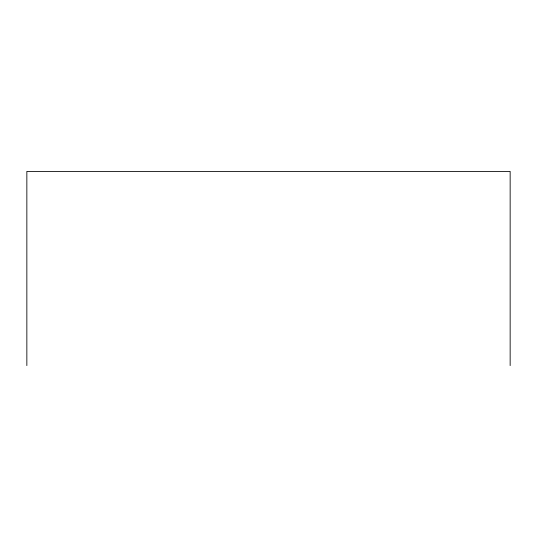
<?xml version="1.0" encoding="UTF-8"?>
<svg xmlns="http://www.w3.org/2000/svg" width="537" height="537" viewBox="0 0 537 537"><rect width="100%" height="100%" fill="white"/><g stroke="black" fill="none" stroke-linecap="round" stroke-linejoin="round"><path stroke-width="0.81" d="M510.15 365.596L510.15 171.404L26.85 171.404L26.85 365.596"/></g></svg>
